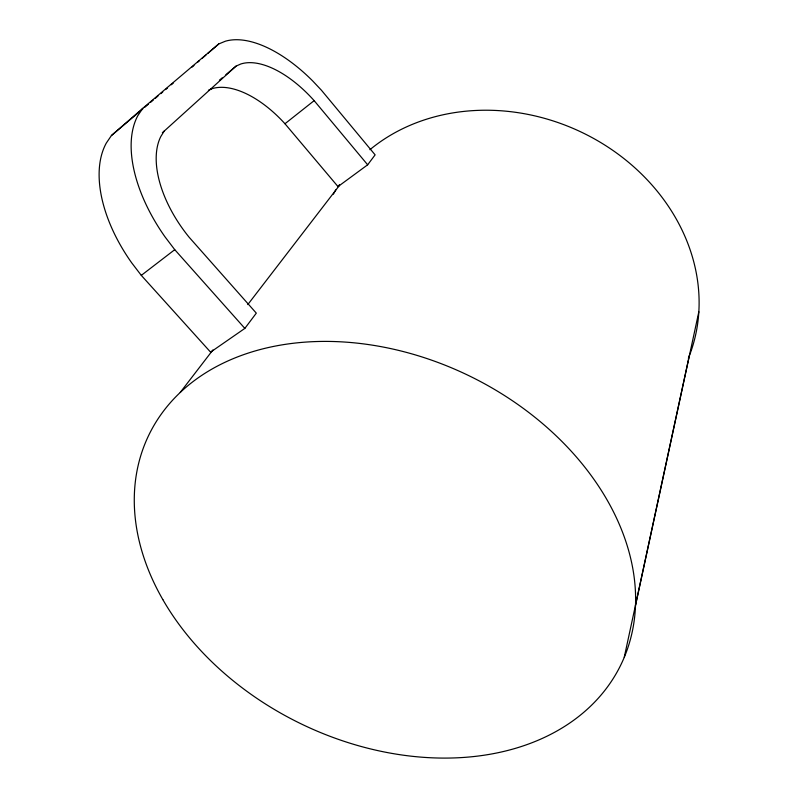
<?xml version="1.0" encoding="UTF-8"?>
<svg xmlns="http://www.w3.org/2000/svg" width="798" height="798" viewBox="0 0 798 798"><rect width="100%" height="100%" fill="white"/><g stroke="black" fill="none" stroke-linecap="round" stroke-linejoin="round"><path stroke-width="1.2" d="M624.255 657.283L689.263 355.998M635.457 605.612L698.839 311.799M367.659 164.807L314.153 100.648A87.93 43.95 52.4 0 0 240.747 64.02L236.028 66.124L164.208 131.091L160.767 136.608A96.478 53.177 52 0 0 189.066 237.166L256.308 313.145L244.846 328.397L210.582 352.147L141.296 275.38L131.71 262.851A124.508 71.67 51.6 0 1 106.304 143.071L111.421 135.54L142.672 108.388L218.732 43.96L225.345 41.227A115.58 57.835 52.4 0 1 312.806 81.067L321.434 90.234L375.12 154.862L367.659 164.807L338.003 186.592L284.966 123.75A86.453 45.167 52.1 0 0 211.29 88.927M142.672 108.388L137.725 115.84A126.842 69.985 52 0 0 165.016 236.856L174.752 249.674L244.846 328.397M338.003 186.592L339.419 184.757M180.278 392.387L212.906 349.963M247.799 304.577L339.589 185.206M192.128 67.052L193.964 65.456M197.635 62.274L199.47 60.678M202.223 58.294L205.894 55.112M207.729 53.516L218.732 43.96M111.421 135.54L142.792 108.937M144.697 107.321L148.498 104.099M150.403 102.483L153.256 100.069M155.151 98.453L158.004 96.039M160.857 93.625L162.762 92.009M165.615 89.595L167.51 87.98M171.321 84.758L173.216 83.142M219.4 80.199L222.173 77.855M225.874 74.733L236.028 66.124M162.363 132.648L164.208 131.091M284.966 123.75L314.153 100.648M141.296 275.38L174.752 249.674M208.398 90.254L211.28 88.917M333.404 194.163A195.729 167.809 24 0 1 335.759 189.934M369.913 149.695A195.729 167.809 24 0 1 608.066 147.161A195.729 167.809 24 0 1 688.355 358.282M162.832 599.597A262.492 193.246 26 0 0 596.605 700.045A262.492 193.246 26 0 0 395.349 349.624A262.492 193.246 26 0 0 162.832 599.597"/></g></svg>
